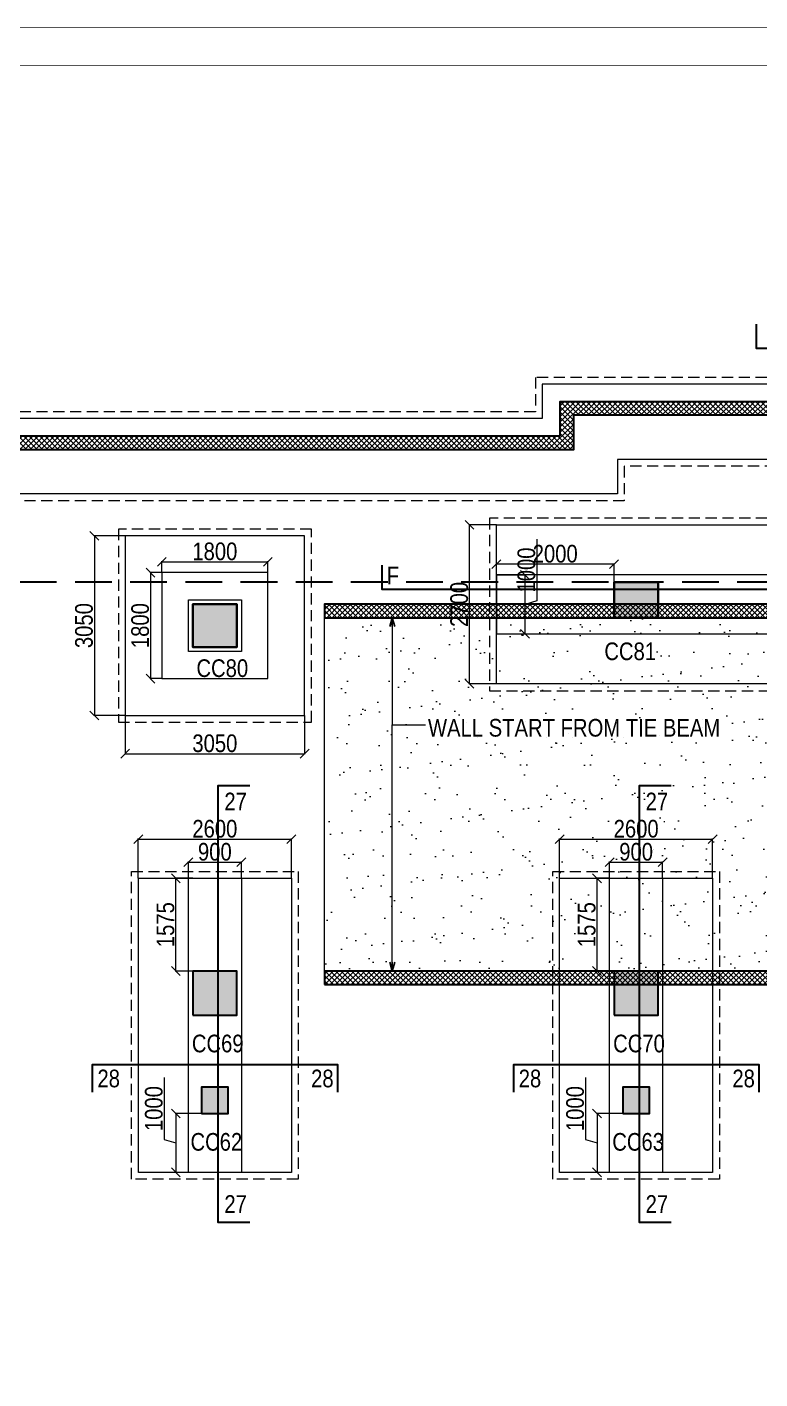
# Model space of a CAD drawing. Header units: millimetres. Extents: x 1112055 to 3390982, y -148532 to 766891.
# Drawn here: x 2008556 to 2021008, y 707830 to 730786 of the extents above; entities that cross this region are included whole.
import ezdxf

# ---------------------------------------------------------------- set-up
doc = ezdxf.new("R2010")
doc.units = ezdxf.units.MM
doc.header["$PDMODE"] = 35
doc.header["$PDSIZE"] = -25
doc.linetypes.add('DASHED2', pattern=[0.375, 0.25, -0.125])
doc.linetypes.add('Hidden', pattern=[9.525, 6.35, -3.175])
for name, color, linetype, lineweight in [('B COL. NO.', 3, 'Continuous', 20), ('B FINAL COLUMN', 1, 'Continuous', 30), ('B FOOTING', 49, 'Continuous', 20), ('B FOOTING DIM', 234, 'Continuous', 9), ('B HATCH', 250, 'Continuous', 0), ('B P.C.C', 251, 'Continuous', 0), ('B TITLE BLOCK', 250, 'Continuous', 0), ('EXCAVATION LINE', 236, 'Continuous', 30)]:
    doc.layers.add(name, color=color, linetype=linetype, lineweight=lineweight)
doc.layers.add('B Pedestal', color=7, linetype='Continuous', lineweight=9, true_color=0x5c8948)
doc.layers.add('B-COL HT', color=7, linetype='Continuous', lineweight=0, true_color=0x4e4f45)
doc.styles.add('ARIAL', font='arial.ttf')
doc.styles.add('SWINC', font='swissc.ttf')
doc.dimstyles.new('BHOOMI', dxfattribs={"dimtxt": 230, "dimasz": 150, "dimexe": 10, "dimexo": 0, "dimgap": 25, "dimtad": 1, "dimdec": 0, "dimzin": 0, "dimdsep": 46, "dimtxsty": 'SWINC', "dimblk": 'OBLIQUE', "dimcen": 0.09, "dimclrd": 250, "dimclre": 250, "dimclrt": 256, "dimaunit": 1, "dimadec": 3, "dimazin": 0, "dimtfac": 1, "dimtdec": 0, "dimtofl": 0, "dimtmove": 1, "dimatfit": 3, "dimfxl": 100, "dimtolj": 1, "dimtzin": 0, "dimlwd": 9, "dimlwe": 5, "dimarcsym": 0})
doc.dimstyles.new('DIM 1', dxfattribs={"dimscale": 0, "dimtxt": 230, "dimasz": 150, "dimexe": 0.18, "dimexo": 0.0625, "dimgap": 0.5, "dimtad": 1, "dimdec": 0, "dimzin": 0, "dimdsep": 46, "dimtxsty": 'ARIAL', "dimblk": 'OBLIQUE', "dimcen": 6, "dimse1": 1, "dimse2": 1, "dimclrd": 256, "dimclrt": 256, "dimadec": 0, "dimazin": 2, "dimtfac": 0.75, "dimtdec": 0, "dimtix": 1, "dimtofl": 0, "dimtmove": 1, "dimatfit": 3, "dimldrblk": 'OPEN30', "dimfxl": 0.18, "dimfrac": 1, "dimtolj": 1, "dimtzin": 0, "dimlwd": -1, "dimarcsym": 0})
pattern_1 = [(45, (163082.47, 205286.05), (-44.9012806, 44.9012806), []), (135, (163082.47, 205286.05), (-44.9012806, -44.9012806), [])]

# ---------------------------------------------------------------- blocks, each defined once
blk = doc.blocks.new('_Oblique')
at = {"color": 0, "linetype": 'ByBlock', "lineweight": -2}
blk.add_line((-0.5, -0.5), (0.5, 0.5), dxfattribs=at)
blk = doc.blocks.new('*D2886')
at = {"layer": 'B FOOTING DIM', "color": 250, "lineweight": 5, "ltscale": 0.5, "transparency": 16777216}
for p, q in [((2016529, 721482), (2016529, 721676)), ((2018529, 721666), (2016529, 721666)), ((2018529, 721357), (2018529, 721676))]:
    blk.add_line(p, q, dxfattribs=at)
at = {"layer": 'Defpoints', "color": 0, "transparency": 16777216}
for p in [(2016529, 721666), (2016529, 721482), (2018529, 721357)]:
    blk.add_point(p, dxfattribs=at)
at = {"layer": 'B FOOTING DIM', "color": 250, "lineweight": 5, "transparency": 16777216, "xscale": 150, "yscale": 150, "zscale": 150, "rotation": 180}
blk.add_blockref('_Oblique', (2016529, 721666), dxfattribs=at)
at = {"layer": 'B FOOTING DIM', "color": 250, "lineweight": 5, "transparency": 16777216, "xscale": 150, "yscale": 150, "zscale": 150}
blk.add_blockref('_Oblique', (2018529, 721666), dxfattribs=at)
at = {"layer": 'B FOOTING DIM', "transparency": 16777216, "insert": (2017529, 721841), "char_height": 300, "attachment_point": 5, "style": 'SWINC'}
blk.add_mtext('\\A1;2000', dxfattribs=at)
blk = doc.blocks.new('*D2887')
at = {"layer": 'B FOOTING DIM', "color": 250, "lineweight": 5, "ltscale": 0.5, "transparency": 16777216}
for p, q in [((2016529, 722332), (2016064, 722332)), ((2016074, 719632), (2016074, 722332)), ((2016529, 719632), (2016064, 719632))]:
    blk.add_line(p, q, dxfattribs=at)
at = {"layer": 'Defpoints', "color": 0, "transparency": 16777216}
for p in [(2016074, 722332), (2016529, 722332), (2016529, 719632)]:
    blk.add_point(p, dxfattribs=at)
at = {"layer": 'B FOOTING DIM', "color": 250, "lineweight": 5, "transparency": 16777216, "xscale": 150, "yscale": 150, "zscale": 150}
for p, rotation in [((2016074, 722332), 90), ((2016074, 719632), 270)]:
    blk.add_blockref('_Oblique', p, dxfattribs=dict(at, rotation=rotation))
at = {"layer": 'B FOOTING DIM', "transparency": 16777216, "insert": (2015899, 720982), "char_height": 300, "attachment_point": 5, "rotation": 90, "style": 'SWINC'}
blk.add_mtext('\\A1;2700', dxfattribs=at)
blk = doc.blocks.new('*D2888')
at = {"layer": 'B FOOTING DIM', "color": 250, "lineweight": 5, "ltscale": 0.5, "transparency": 16777216}
for p, q in [((2017215, 722091), (2017215, 721041)), ((2016529, 721482), (2017027, 721482)), ((2017017, 720482), (2017017, 721482)), ((2017215, 721041), (2017017, 720982)), ((2016529, 720482), (2017027, 720482))]:
    blk.add_line(p, q, dxfattribs=at)
at = {"layer": 'Defpoints', "color": 0, "transparency": 16777216}
for p in [(2016529, 721482), (2017017, 721482), (2016529, 720482)]:
    blk.add_point(p, dxfattribs=at)
at = {"layer": 'B FOOTING DIM', "color": 250, "lineweight": 5, "transparency": 16777216, "xscale": 150, "yscale": 150, "zscale": 150}
for p, rotation in [((2017017, 721482), 90), ((2017017, 720482), 270)]:
    blk.add_blockref('_Oblique', p, dxfattribs=dict(at, rotation=rotation))
at = {"layer": 'B FOOTING DIM', "transparency": 16777216, "insert": (2017040, 721566), "char_height": 300, "attachment_point": 5, "rotation": 90, "style": 'SWINC'}
blk.add_mtext('\\A1;1000', dxfattribs=at)
blk = doc.blocks.new('*D3007')
at = {"layer": 'B FOOTING DIM', "color": 250, "lineweight": 5, "ltscale": 0.5, "transparency": 16777216}
for p, q in [((2010222, 722147), (2009690, 722147)), ((2009700, 722147), (2009700, 719097)), ((2010222, 719097), (2009690, 719097))]:
    blk.add_line(p, q, dxfattribs=at)
at = {"layer": 'Defpoints', "color": 0, "transparency": 16777216}
for p in [(2010222, 722147), (2009700, 719097), (2010222, 719097)]:
    blk.add_point(p, dxfattribs=at)
at = {"layer": 'B FOOTING DIM', "color": 250, "lineweight": 5, "transparency": 16777216, "xscale": 150, "yscale": 150, "zscale": 150}
for p, rotation in [((2009700, 722147), 90), ((2009700, 719097), 270)]:
    blk.add_blockref('_Oblique', p, dxfattribs=dict(at, rotation=rotation))
at = {"layer": 'B FOOTING DIM', "transparency": 16777216, "insert": (2009525, 720622), "char_height": 300, "attachment_point": 5, "rotation": 90, "style": 'SWINC'}
blk.add_mtext('\\A1;3050', dxfattribs=at)
blk = doc.blocks.new('*D3008')
at = {"layer": 'B FOOTING DIM', "color": 250, "lineweight": 5, "ltscale": 0.5, "transparency": 16777216}
for p, q in [((2010222, 719097), (2010222, 718437)), ((2013272, 719097), (2013272, 718437)), ((2010222, 718447), (2013272, 718447))]:
    blk.add_line(p, q, dxfattribs=at)
at = {"layer": 'Defpoints', "color": 0, "transparency": 16777216}
for p in [(2010222, 719097), (2013272, 719097), (2013272, 718447)]:
    blk.add_point(p, dxfattribs=at)
at = {"layer": 'B FOOTING DIM', "color": 250, "lineweight": 5, "transparency": 16777216, "xscale": 150, "yscale": 150, "zscale": 150, "rotation": 180}
blk.add_blockref('_Oblique', (2010222, 718447), dxfattribs=at)
at = {"layer": 'B FOOTING DIM', "color": 250, "lineweight": 5, "transparency": 16777216, "xscale": 150, "yscale": 150, "zscale": 150}
blk.add_blockref('_Oblique', (2013272, 718447), dxfattribs=at)
at = {"layer": 'B FOOTING DIM', "transparency": 16777216, "insert": (2011747, 718622), "char_height": 300, "attachment_point": 5, "style": 'SWINC'}
blk.add_mtext('\\A1;3050', dxfattribs=at)
blk = doc.blocks.new('*D3009')
at = {"layer": 'B FOOTING DIM', "color": 250, "lineweight": 5, "ltscale": 0.5, "transparency": 16777216}
for p, q in [((2010847, 721522), (2010847, 721716)), ((2010847, 721706), (2012647, 721706)), ((2012647, 721522), (2012647, 721716))]:
    blk.add_line(p, q, dxfattribs=at)
at = {"layer": 'Defpoints', "color": 0, "transparency": 16777216}
for p in [(2010847, 721522), (2012647, 721706), (2012647, 721522)]:
    blk.add_point(p, dxfattribs=at)
at = {"layer": 'B FOOTING DIM', "color": 250, "lineweight": 5, "transparency": 16777216, "xscale": 150, "yscale": 150, "zscale": 150, "rotation": 180}
blk.add_blockref('_Oblique', (2010847, 721706), dxfattribs=at)
at = {"layer": 'B FOOTING DIM', "color": 250, "lineweight": 5, "transparency": 16777216, "xscale": 150, "yscale": 150, "zscale": 150}
blk.add_blockref('_Oblique', (2012647, 721706), dxfattribs=at)
at = {"layer": 'B FOOTING DIM', "transparency": 16777216, "insert": (2011747, 721881), "char_height": 300, "attachment_point": 5, "style": 'SWINC'}
blk.add_mtext('\\A1;1800', dxfattribs=at)
blk = doc.blocks.new('*D3010')
at = {"layer": 'B FOOTING DIM', "color": 250, "lineweight": 5, "ltscale": 0.5, "transparency": 16777216}
for p, q in [((2010847, 721522), (2010644, 721522)), ((2010654, 721522), (2010654, 719722)), ((2010847, 719722), (2010644, 719722))]:
    blk.add_line(p, q, dxfattribs=at)
at = {"layer": 'Defpoints', "color": 0, "transparency": 16777216}
for p in [(2010847, 721522), (2010654, 719722), (2010847, 719722)]:
    blk.add_point(p, dxfattribs=at)
at = {"layer": 'B FOOTING DIM', "color": 250, "lineweight": 5, "transparency": 16777216, "xscale": 150, "yscale": 150, "zscale": 150}
for p, rotation in [((2010654, 721522), 90), ((2010654, 719722), 270)]:
    blk.add_blockref('_Oblique', p, dxfattribs=dict(at, rotation=rotation))
at = {"layer": 'B FOOTING DIM', "transparency": 16777216, "insert": (2010479, 720622), "char_height": 300, "attachment_point": 5, "rotation": 90, "style": 'SWINC'}
blk.add_mtext('\\A1;1800', dxfattribs=at)
blk = doc.blocks.new('*D3069')
at = {"layer": 'B FOOTING DIM', "color": 250, "lineweight": 5, "ltscale": 0.5, "transparency": 16777216}
for p, q in [((2011372, 716332), (2011074, 716332)), ((2011084, 714757), (2011084, 716332)), ((2011372, 714757), (2011074, 714757))]:
    blk.add_line(p, q, dxfattribs=at)
at = {"layer": 'Defpoints', "color": 0, "transparency": 16777216}
for p in [(2011084, 716332), (2011372, 716332), (2011372, 714757)]:
    blk.add_point(p, dxfattribs=at)
at = {"layer": 'B FOOTING DIM', "color": 250, "lineweight": 5, "transparency": 16777216, "xscale": 150, "yscale": 150, "zscale": 150}
for p, rotation in [((2011084, 716332), 90), ((2011084, 714757), 270)]:
    blk.add_blockref('_Oblique', p, dxfattribs=dict(at, rotation=rotation))
at = {"layer": 'B FOOTING DIM', "transparency": 16777216, "insert": (2010909, 715544), "char_height": 300, "attachment_point": 5, "rotation": 90, "style": 'SWINC'}
blk.add_mtext('\\A1;1575', dxfattribs=at)
blk = doc.blocks.new('*D2503')
at = {"layer": 'B FOOTING DIM', "color": 250, "lineweight": 5, "ltscale": 0.5, "transparency": 16777216}
for p, q in [((2010886, 712946), (2010886, 711896)), ((2011597, 712337), (2011074, 712337)), ((2011084, 712337), (2011084, 711337)), ((2010886, 711896), (2011084, 711837)), ((2011597, 711337), (2011074, 711337))]:
    blk.add_line(p, q, dxfattribs=at)
at = {"layer": 'Defpoints', "color": 0, "transparency": 16777216}
for p in [(2011597, 712337), (2011084, 711337), (2011597, 711337)]:
    blk.add_point(p, dxfattribs=at)
at = {"layer": 'B FOOTING DIM', "color": 250, "lineweight": 5, "transparency": 16777216, "xscale": 150, "yscale": 150, "zscale": 150}
for p, rotation in [((2011084, 712337), 90), ((2011084, 711337), 270)]:
    blk.add_blockref('_Oblique', p, dxfattribs=dict(at, rotation=rotation))
at = {"layer": 'B FOOTING DIM', "transparency": 16777216, "insert": (2010711, 712421), "char_height": 300, "attachment_point": 5, "rotation": 90, "style": 'SWINC'}
blk.add_mtext('\\A1;1000', dxfattribs=at)
blk = doc.blocks.new('*D2504')
at = {"layer": 'B FOOTING DIM', "color": 250, "lineweight": 5, "ltscale": 0.5, "transparency": 16777216}
for p, q in [((2011297, 716332), (2011297, 716615)), ((2011297, 716605), (2012197, 716605)), ((2012197, 716332), (2012197, 716615))]:
    blk.add_line(p, q, dxfattribs=at)
at = {"layer": 'Defpoints', "color": 0, "transparency": 16777216}
for p in [(2012197, 716605), (2011297, 716332), (2012197, 716332)]:
    blk.add_point(p, dxfattribs=at)
at = {"layer": 'B FOOTING DIM', "color": 250, "lineweight": 5, "transparency": 16777216, "xscale": 150, "yscale": 150, "zscale": 150, "rotation": 180}
blk.add_blockref('_Oblique', (2011297, 716605), dxfattribs=at)
at = {"layer": 'B FOOTING DIM', "color": 250, "lineweight": 5, "transparency": 16777216, "xscale": 150, "yscale": 150, "zscale": 150}
blk.add_blockref('_Oblique', (2012197, 716605), dxfattribs=at)
at = {"layer": 'B FOOTING DIM', "transparency": 16777216, "insert": (2011747, 716780), "char_height": 300, "attachment_point": 5, "style": 'SWINC'}
blk.add_mtext('\\A1;900', dxfattribs=at)
blk = doc.blocks.new('*D2505')
at = {"layer": 'B FOOTING DIM', "color": 250, "lineweight": 5, "ltscale": 0.5, "transparency": 16777216}
for p, q in [((2010447, 716332), (2010447, 717006)), ((2010447, 716996), (2013047, 716996)), ((2013047, 716332), (2013047, 717006))]:
    blk.add_line(p, q, dxfattribs=at)
at = {"layer": 'Defpoints', "color": 0, "transparency": 16777216}
for p in [(2013047, 716996), (2010447, 716332), (2013047, 716332)]:
    blk.add_point(p, dxfattribs=at)
at = {"layer": 'B FOOTING DIM', "color": 250, "lineweight": 5, "transparency": 16777216, "xscale": 150, "yscale": 150, "zscale": 150, "rotation": 180}
blk.add_blockref('_Oblique', (2010447, 716996), dxfattribs=at)
at = {"layer": 'B FOOTING DIM', "color": 250, "lineweight": 5, "transparency": 16777216, "xscale": 150, "yscale": 150, "zscale": 150}
blk.add_blockref('_Oblique', (2013047, 716996), dxfattribs=at)
at = {"layer": 'B FOOTING DIM', "transparency": 16777216, "insert": (2011747, 717171), "char_height": 300, "attachment_point": 5, "style": 'SWINC'}
blk.add_mtext('\\A1;2600', dxfattribs=at)
blk = doc.blocks.new('*D2506')
at = {"layer": 'B FOOTING DIM', "color": 250, "lineweight": 5, "ltscale": 0.5, "transparency": 16777216}
for p, q in [((2018454, 716332), (2018230, 716332)), ((2018240, 714757), (2018240, 716332)), ((2018529, 714757), (2018230, 714757))]:
    blk.add_line(p, q, dxfattribs=at)
at = {"layer": 'Defpoints', "color": 0, "transparency": 16777216}
for p in [(2018240, 716332), (2018454, 716332), (2018529, 714757)]:
    blk.add_point(p, dxfattribs=at)
at = {"layer": 'B FOOTING DIM', "color": 250, "lineweight": 5, "transparency": 16777216, "xscale": 150, "yscale": 150, "zscale": 150}
for p, rotation in [((2018240, 716332), 90), ((2018240, 714757), 270)]:
    blk.add_blockref('_Oblique', p, dxfattribs=dict(at, rotation=rotation))
at = {"layer": 'B FOOTING DIM', "transparency": 16777216, "insert": (2018065, 715544), "char_height": 300, "attachment_point": 5, "rotation": 90, "style": 'SWINC'}
blk.add_mtext('\\A1;1575', dxfattribs=at)
blk = doc.blocks.new('*D2507')
at = {"layer": 'B FOOTING DIM', "color": 250, "lineweight": 5, "ltscale": 0.5, "transparency": 16777216}
for p, q in [((2018043, 712946), (2018043, 711896)), ((2018754, 712337), (2018230, 712337)), ((2018240, 712337), (2018240, 711337)), ((2018043, 711896), (2018240, 711837)), ((2018454, 711337), (2018230, 711337))]:
    blk.add_line(p, q, dxfattribs=at)
at = {"layer": 'Defpoints', "color": 0, "transparency": 16777216}
for p in [(2018754, 712337), (2018240, 711337), (2018454, 711337)]:
    blk.add_point(p, dxfattribs=at)
at = {"layer": 'B FOOTING DIM', "color": 250, "lineweight": 5, "transparency": 16777216, "xscale": 150, "yscale": 150, "zscale": 150}
for p, rotation in [((2018240, 712337), 90), ((2018240, 711337), 270)]:
    blk.add_blockref('_Oblique', p, dxfattribs=dict(at, rotation=rotation))
at = {"layer": 'B FOOTING DIM', "transparency": 16777216, "insert": (2017868, 712421), "char_height": 300, "attachment_point": 5, "rotation": 90, "style": 'SWINC'}
blk.add_mtext('\\A1;1000', dxfattribs=at)
blk = doc.blocks.new('*D2508')
at = {"layer": 'B FOOTING DIM', "color": 250, "lineweight": 5, "ltscale": 0.5, "transparency": 16777216}
for p, q in [((2018454, 716332), (2018454, 716615)), ((2018454, 716605), (2019354, 716605)), ((2019354, 716332), (2019354, 716615))]:
    blk.add_line(p, q, dxfattribs=at)
at = {"layer": 'Defpoints', "color": 0, "transparency": 16777216}
for p in [(2019354, 716605), (2018454, 716332), (2019354, 716332)]:
    blk.add_point(p, dxfattribs=at)
at = {"layer": 'B FOOTING DIM', "color": 250, "lineweight": 5, "transparency": 16777216, "xscale": 150, "yscale": 150, "zscale": 150, "rotation": 180}
blk.add_blockref('_Oblique', (2018454, 716605), dxfattribs=at)
at = {"layer": 'B FOOTING DIM', "color": 250, "lineweight": 5, "transparency": 16777216, "xscale": 150, "yscale": 150, "zscale": 150}
blk.add_blockref('_Oblique', (2019354, 716605), dxfattribs=at)
at = {"layer": 'B FOOTING DIM', "transparency": 16777216, "insert": (2018904, 716780), "char_height": 300, "attachment_point": 5, "style": 'SWINC'}
blk.add_mtext('\\A1;900', dxfattribs=at)
blk = doc.blocks.new('*D2509')
at = {"layer": 'B FOOTING DIM', "color": 250, "lineweight": 5, "ltscale": 0.5, "transparency": 16777216}
for p, q in [((2017604, 716332), (2017604, 717006)), ((2017604, 716996), (2020204, 716996)), ((2020204, 716332), (2020204, 717006))]:
    blk.add_line(p, q, dxfattribs=at)
at = {"layer": 'Defpoints', "color": 0, "transparency": 16777216}
for p in [(2020204, 716996), (2017604, 716332), (2020204, 716332)]:
    blk.add_point(p, dxfattribs=at)
at = {"layer": 'B FOOTING DIM', "color": 250, "lineweight": 5, "transparency": 16777216, "xscale": 150, "yscale": 150, "zscale": 150, "rotation": 180}
blk.add_blockref('_Oblique', (2017604, 716996), dxfattribs=at)
at = {"layer": 'B FOOTING DIM', "color": 250, "lineweight": 5, "transparency": 16777216, "xscale": 150, "yscale": 150, "zscale": 150}
blk.add_blockref('_Oblique', (2020204, 716996), dxfattribs=at)
at = {"layer": 'B FOOTING DIM', "transparency": 16777216, "insert": (2018904, 717171), "char_height": 300, "attachment_point": 5, "style": 'SWINC'}
blk.add_mtext('\\A1;2600', dxfattribs=at)
blk = doc.blocks.new('_Open30')
at = {"color": 0, "linetype": 'ByBlock', "lineweight": -2}
for p, q in [((-1, 0.27), (0, 0)), ((0, 0), (-1, -0.27)), ((0, 0), (-1, 0))]:
    blk.add_line(p, q, dxfattribs=at)

msp = doc.modelspace()

# ---------------------------------------------------------------- hatches: boundary and pattern name
at = {"layer": 'B HATCH', "lineweight": 0}
h = msp.add_hatch(dxfattribs=at)
h.set_pattern_fill('ANSI37', color=250, scale=20, style=0)
h.set_pattern_definition([(45, (271573.584, 205286.05), (-44.9012806, 44.9012806), []), (135, (271573.584, 205286.05), (-44.9012806, -44.9012806), [])])
h.paths.add_polyline_path([(2048204.1, 723875.9), (2048204.1, 727418.8), (2041029.1, 727292.9), (2041029.1, 723876.1)], flags=16)
h.paths.add_polyline_path([(2022340.1, 724422.7), (2027289.1, 724422.7), (2027289.1, 727051.5), (2022340.1, 726964.7)], flags=16)
h.paths.add_polyline_path([(2029179.1, 727085), (2029629.1, 727092.9), (2029629.1, 723875.7), (2029179.1, 723875.7)], flags=16)
h.paths.add_polyline_path([(1985114.1, 723607.5), (1985114.1, 614861.9), (2035574.1, 614861.9), (2035574.1, 654741.9), (2048204.1, 654741.9), (2048204.1, 723645.9), (2029165.7, 723646.5), (2029165.7, 720986.9), (2028949.1, 720986.9), (2028949.1, 727080.9), (2027519.1, 727055.8), (2027519.1, 720986.9), (2027289.1, 720986.9), (2027289.1, 724192.7), (2017838.1, 724192.7), (2017838.1, 723607.5)], flags=16)
h.paths.add_polyline_path([(2040803.8, 727289), (2040803.8, 723876.1), (2033374.1, 723876.4), (2033374.1, 727158.6)], flags=16)
h.paths.add_polyline_path([(2029859.1, 723876.5), (2029859.1, 727096.9), (2033144.1, 727154.5), (2033144.1, 723876.4)], flags=16)
h.paths.add_polyline_path([(2017608.1, 723837.5), (1984884.1, 723837.5), (1984884.1, 614631.9), (2035804.1, 614631.9), (2035804.1, 654511.9), (2048434.1, 654511.9), (2048434.1, 727652.9), (2022110.1, 727190.9), (2022110.1, 724422.7), (2017608.1, 724422.7)])
at = {"layer": 'B HATCH'}
h = msp.add_hatch(dxfattribs=at)
h.set_pattern_fill('ANSI37', color=250, scale=20, style=0)
h.set_pattern_definition(pattern_1)
h.paths.add_polyline_path([(2013609.1, 720756.9), (2025760.8, 720756.9), (2025760.8, 720986.9), (2013609.1, 720986.9)])
h = msp.add_hatch(dxfattribs=at)
h.set_pattern_fill('ANSI37', color=250, scale=20, style=0)
h.set_pattern_definition(pattern_1)
h.paths.add_polyline_path([(2013609.1, 714526.9), (2025685.8, 714526.9), (2025685.8, 714756.9), (2013609.1, 714756.9)])
at = {"layer": 'B-COL HT', "lineweight": 0}
h = msp.add_hatch(color=250, dxfattribs=at)
h.dxf.hatch_style = 1
h.paths.add_polyline_path([(2018529.1, 720756.9), (2019279.1, 720756.9), (2019279.1, 721356.9), (2018529.1, 721356.9)])
h = msp.add_hatch(color=250, dxfattribs=at)
h.dxf.hatch_style = 1
h.paths.add_polyline_path([(2011372.5, 720256.9), (2012122.5, 720256.9), (2012122.5, 720986.9), (2011372.5, 720986.9)])
h = msp.add_hatch(color=250, dxfattribs=at)
h.dxf.hatch_style = 1
h.paths.add_polyline_path([(2011372.5, 714006.9), (2012122.5, 714006.9), (2012122.5, 714756.9), (2011372.5, 714756.9)])
h = msp.add_hatch(color=250, dxfattribs=at)
h.dxf.hatch_style = 1
h.paths.add_polyline_path([(2018529.1, 714006.9), (2019279.1, 714006.9), (2019279.1, 714756.9), (2018529.1, 714756.9)])
h = msp.add_hatch(color=250, dxfattribs=at)
h.dxf.hatch_style = 1
h.paths.add_polyline_path([(2011522.4, 712336.9), (2011972.4, 712336.9), (2011972.4, 712786.9), (2011522.4, 712786.9)])
h = msp.add_hatch(color=250, dxfattribs=at)
h.dxf.hatch_style = 1
h.paths.add_polyline_path([(2011522.5, 712336.9), (2011972.5, 712336.9), (2011972.5, 712786.9), (2011522.5, 712786.9)])
h = msp.add_hatch(color=250, dxfattribs=at)
h.dxf.hatch_style = 1
h.paths.add_polyline_path([(2018679.1, 712336.9), (2019129.1, 712336.9), (2019129.1, 712786.9), (2018679.1, 712786.9)])
h = msp.add_hatch(color=250, dxfattribs=at)
h.dxf.hatch_style = 1
h.paths.add_polyline_path([(2018679.1, 712336.9), (2019129.1, 712336.9), (2019129.1, 712786.9), (2018679.1, 712786.9)])
at = {"layer": 'EXCAVATION LINE', "lineweight": 0}
h = msp.add_hatch(dxfattribs=at)
h.set_pattern_fill('AR-SAND', color=250, scale=15)
h.set_pattern_definition([(37.5, (-97526.5, 346400), (-24.00047, 734.11986), [0, -579.12, 0, -647.7, 0, -619.125]), (7.5, (-97526.5, 346400), (674.28492, 1075.23765), [0, -312.42, 0, -521.97, 0, -200.025]), (327.5, (-97995.1, 346400), (1186.48856, 2.15578), [0, -190.5, 0, -685.8, 0, -895.35]), (317.5, (-97995.1, 346400), (1145.3347, 334.394), [0, -95.25, 0, -449.58, 0, -514.35])])
h.paths.add_polyline_path([(2013609.1, 720756.9), (2033287.5, 720756.9), (2033287.5, 714756.9), (2013609.1, 714756.9)])

# ---------------------------------------------------------------- linework, layer by layer
at = {"color": 6, "lineweight": 30}
for points in [[(2020944.8, 725742), (2020944.8, 725332.7), (2049565.8, 725332.7), (2049565.8, 725742)], [(2014584.3, 721650), (2014584.3, 721240.8), (2036167.6, 721240.8), (2036167.6, 721650)], [(2012340.2, 717900), (2011800.2, 717900), (2011800.2, 710495), (2012340.2, 710495)], [(2019496.8, 717900), (2018956.8, 717900), (2018956.8, 710495), (2019496.8, 710495)], [(2009670.2, 712700), (2009670.2, 713170), (2013831.2, 713170), (2013831.2, 712700)], [(2016826.8, 712700), (2016826.8, 713170), (2020987.9, 713170), (2020987.9, 712700)]]:
    msp.add_lwpolyline(points, dxfattribs=at)
at = {"color": 16, "linetype": 'DASHED2', "lineweight": 30, "ltscale": 2500}
msp.add_lwpolyline([(1996084.1, 679511.9), (2048434.1, 679511.9), (2048434.1, 721356.9), (1996084.1, 721356.9)], close=True, dxfattribs=at)
at = {"layer": 'B FINAL COLUMN', "color": 16, "lineweight": 30}
msp.add_lwpolyline([(2017608.1, 723837.5), (1984884.1, 723837.5), (1984884.1, 614631.9), (2035804.1, 614631.9), (2035804.1, 654511.9), (2048434.1, 654511.9), (2048434.1, 727652.9), (2022110.1, 727190.9), (2022110.1, 724422.7), (2017608.1, 724422.7), (2017608.1, 723837.5)], dxfattribs=at)
msp.add_lwpolyline([(1985114.1, 614861.9), (2035574.1, 614861.9), (2035574.1, 654741.9), (2048204.1, 654741.9), (2048204.1, 723645.9), (2029165.7, 723646.5), (2029165.7, 720986.9), (2028949.1, 720986.9), (2028949.1, 727080.9), (2027519.1, 727055.8), (2027519.1, 720986.9), (2027289.1, 720986.9), (2027289.1, 724192.7), (2017838.1, 724192.7), (2017838.1, 723607.5), (1985114.1, 723607.5)], close=True, dxfattribs=at)
at = {"layer": 'B FINAL COLUMN', "color": 5}
for points in [[(2018529.1, 720756.9), (2019279.1, 720756.9), (2019279.1, 721356.9), (2018529.1, 721356.9)], [(2011372.5, 720256.9), (2012122.5, 720256.9), (2012122.5, 720986.9), (2011372.5, 720986.9)]]:
    msp.add_lwpolyline(points, close=True, dxfattribs=at)
at = {"layer": 'B FINAL COLUMN'}
for points in [[(2018529.1, 721356.9), (2019279.1, 721356.9), (2019279.1, 720756.9), (2018529.1, 720756.9)], [(2011372.5, 720986.9), (2012122.5, 720986.9), (2012122.5, 720256.9), (2011372.5, 720256.9)], [(2011372.5, 714006.9), (2012122.5, 714006.9), (2012122.5, 714756.9), (2011372.5, 714756.9)], [(2018529.1, 714006.9), (2019279.1, 714006.9), (2019279.1, 714756.9), (2018529.1, 714756.9)]]:
    msp.add_lwpolyline(points, close=True, dxfattribs=at)
at = {"layer": 'B FINAL COLUMN', "color": 4, "lineweight": 30}
for points in [[(2013609.1, 720756.9), (2025760.8, 720756.9), (2025760.8, 720986.9), (2013609.1, 720986.9)], [(2013609.1, 714526.9), (2025685.8, 714526.9), (2025685.8, 714756.9), (2013609.1, 714756.9)]]:
    msp.add_lwpolyline(points, close=True, dxfattribs=at)
at = {"layer": 'B FINAL COLUMN', "color": 1}
for points in [[(2011522.4, 712336.9), (2011972.4, 712336.9), (2011972.4, 712786.9), (2011522.4, 712786.9)], [(2018679.1, 712336.9), (2019129.1, 712336.9), (2019129.1, 712786.9), (2018679.1, 712786.9)]]:
    msp.add_lwpolyline(points, close=True, dxfattribs=at)
at = {"layer": 'B FINAL COLUMN', "color": 4}
for points in [[(2011522.5, 712336.9), (2011972.5, 712336.9), (2011972.5, 712786.9), (2011522.5, 712786.9)], [(2018679.1, 712336.9), (2019129.1, 712336.9), (2019129.1, 712786.9), (2018679.1, 712786.9)]]:
    msp.add_lwpolyline(points, close=True, dxfattribs=at)
at = {"layer": 'B FOOTING'}
for points in [[(2048734.1, 722256.9), (2048734.1, 727958.2), (2021810.1, 727485.7), (2021810.1, 724722.7), (2017308.1, 724722.7), (2017308.1, 724137.5), (1984584.1, 724137.5), (1984584.1, 721912)], [(2026539.1, 722331.9), (2026539.1, 723442.7), (2018588.1, 723442.7), (2018588.1, 722857.5), (1985864.1, 722857.5), (1985864.1, 721912)]]:
    msp.add_lwpolyline(points, dxfattribs=at)
for points in [[(2016529.1, 722331.9), (2035017.5, 722331.9), (2035017.5, 719631.9), (2016529.1, 719631.9)], [(2010222.5, 719096.9), (2013272.5, 719096.9), (2013272.5, 722146.9), (2010222.5, 722146.9)], [(2010847.5, 719721.9), (2012647.5, 719721.9), (2012647.5, 721521.9), (2010847.5, 721521.9)], [(2010447.5, 716331.9), (2013047.5, 716331.9), (2013047.5, 711336.9), (2010447.5, 711336.9)], [(2017604.1, 716331.9), (2020204.1, 716331.9), (2020204.1, 711336.9), (2017604.1, 711336.9)]]:
    msp.add_lwpolyline(points, close=True, dxfattribs=at)
at = {"layer": 'B P.C.C', "color": 250, "linetype": 'Hidden', "lineweight": 0, "ltscale": 30}
for points in [[(2048849.1, 722371.9), (2048849.1, 728075.3), (2021695.1, 727598.7), (2021695.1, 724837.7), (2017193.1, 724837.7), (2017193.1, 724252.5), (1984469.1, 724252.5), (1984469.1, 722027)], [(2026424.1, 722446.9), (2026424.1, 723327.7), (2018703.1, 723327.7), (2018703.1, 722742.5), (1985979.1, 722742.5), (1985979.1, 722027)]]:
    msp.add_lwpolyline(points, dxfattribs=at)
for points in [[(2032573.1, 715971.9), (2031552.5, 715971.9), (2031552.5, 715471.9), (2027401, 715471.9), (2027401, 716172.1), (2022699.4, 716172.1), (2022699.4, 711171.8), (2027401, 711171.8), (2027401, 714111.9), (2031552.5, 714111.9), (2031552.5, 712791.9), (2034732.5, 712791.9), (2034732.5, 715971.9), (2033932.5, 715971.9), (2033932.5, 719516.9), (2035132.5, 719516.9), (2035132.5, 722446.9), (2016414.1, 722446.9), (2016414.1, 719516.9), (2032573.1, 719516.9)], [(2010107.5, 718981.9), (2013387.5, 718981.9), (2013387.5, 722261.9), (2010107.5, 722261.9)], [(2010332.5, 716446.9), (2013162.5, 716446.9), (2013162.5, 711221.9), (2010332.5, 711221.9)], [(2017489.1, 716446.9), (2020319.1, 716446.9), (2020319.1, 711221.9), (2017489.1, 711221.9)]]:
    msp.add_lwpolyline(points, close=True, dxfattribs=at)
at = {"layer": 'B Pedestal', "color": 87, "lineweight": 9}
for points in [[(2035017.5, 721481.9), (2016529.1, 721481.9), (2016529.1, 720481.9), (2035017.5, 720481.9)], [(2011297.5, 721061.9), (2012197.5, 721061.9), (2012197.5, 720181.9), (2011297.5, 720181.9)], [(2011297.5, 716331.9), (2012197.5, 716331.9), (2012197.5, 711336.9), (2011297.5, 711336.9)], [(2018454.1, 716331.9), (2019354.1, 716331.9), (2019354.1, 711336.9), (2018454.1, 711336.9)]]:
    msp.add_lwpolyline(points, close=True, dxfattribs=at)
at = {"layer": 'B TITLE BLOCK', "color": 1, "const_width": 8.39}
msp.add_lwpolyline([(1978206, 730781.9), (2075754.3, 730781.9), (2075754.3, 563109), (1978206, 563109)], close=True, dxfattribs=at)
at = {"layer": 'B TITLE BLOCK', "color": 250, "lineweight": 0, "const_width": 8.39}
msp.add_lwpolyline([(1978858.7, 730129.2), (2075101.6, 730129.2), (2075101.6, 563761.7), (1978858.7, 563761.7)], close=True, dxfattribs=at)
at = {"layer": 'EXCAVATION LINE', "color": 250, "lineweight": 0}
msp.add_line((2013609.1, 714756.9), (2013609.1, 720756.9), dxfattribs=at)

# ---------------------------------------------------------------- texts
at = {"color": 6, "lineweight": 30, "style": 'SWINC'}
for s, p in [('F', (2014666.7, 721322.9)), ('27', (2011908.6, 717485.4)), ('27', (2019065.3, 717485.4)), ('28', (2009752.6, 712782.1)), ('28', (2013382.6, 712782.1)), ('28', (2016909.2, 712782.1)), ('28', (2020539.2, 712782.1)), ('27', (2011908.6, 710650.4)), ('27', (2019065.3, 710650.4))]:
    msp.add_text(s, height=300, dxfattribs=at).set_placement(p)
at = {"layer": 'B COL. NO.', "style": 'SWINC'}
for s, p in [('CC81', (2018364.4, 720035.6)), ('CC80', (2011434.7, 719749.5)), ('WALL START FROM TIE BEAM', (2015367.7, 718737.2)), ('CC69', (2011356.9, 713375.9)), ('CC70', (2018513.6, 713375.9)), ('CC62', (2011333.4, 711705.9)), ('CC63', (2018498.7, 711705.9))]:
    msp.add_text(s, height=300, dxfattribs=at).set_placement(p)

# ---------------------------------------------------------------- dimensions: what is measured, and where the dimension line sits
at = {"layer": 'B FOOTING DIM', "color": 250, "ltscale": 0.5}
for base, p1, p2, picture, middle in [((2009699.5, 719096.9), (2010222.5, 722146.9), (2010222.5, 719096.9), '*D3007', (2009524.5, 720621.9)), ((2016073.6, 722331.9), (2016529.1, 719631.9), (2016529.1, 722331.9), '*D2887', (2015898.6, 720981.9)), ((2017017.4, 721481.9), (2016529.1, 720481.9), (2016529.1, 721481.9), '*D2888', (2017039.9, 721066.1)), ((2010653.6, 719721.9), (2010847.5, 721521.9), (2010847.5, 719721.9), '*D3010', (2010478.6, 720621.9)), ((2011083.8, 716331.9), (2011372.5, 714756.9), (2011372.5, 716331.9), '*D3069', (2010908.8, 715544.4)), ((2018240.4, 716331.9), (2018529.1, 714756.9), (2018454.1, 716331.9), '*D2506', (2018065.4, 715544.4)), ((2011083.8, 711336.9), (2011597.5, 712336.9), (2011597.5, 711336.9), '*D2503', (2010711.3, 711921.1)), ((2018240.4, 711336.9), (2018754.1, 712336.9), (2018454.1, 711336.9), '*D2507', (2017867.9, 711921.1))]:
    dim = msp.add_linear_dim(base=base, p1=p1, p2=p2, angle=90, dimstyle='BHOOMI', override={"dimtxt": 300, "dimlwd": 5}, dxfattribs=at)
    dim.commit()
    dim.dimension.update_dxf_attribs({"geometry": picture, "text_midpoint": middle})
for base, p1, p2, picture, middle in [((2012647.5, 721706.4), (2010847.5, 721521.9), (2012647.5, 721521.9), '*D3009', (2011747.5, 721881.4)), ((2016529.1, 721666.3), (2018529.1, 721356.9), (2016529.1, 721481.9), '*D2886', (2017529.1, 721841.3)), ((2013272.5, 718447.4), (2010222.5, 719096.9), (2013272.5, 719096.9), '*D3008', (2011747.5, 718622.4)), ((2013047.5, 716995.6), (2010447.5, 716331.9), (2013047.5, 716331.9), '*D2505', (2011747.5, 717170.6)), ((2020204.1, 716995.6), (2017604.1, 716331.9), (2020204.1, 716331.9), '*D2509', (2018904.1, 717170.6)), ((2012197.5, 716604.7), (2011297.5, 716331.9), (2012197.5, 716331.9), '*D2504', (2011747.5, 716779.7)), ((2019354.1, 716604.7), (2018454.1, 716331.9), (2019354.1, 716331.9), '*D2508', (2018904.1, 716779.7))]:
    dim = msp.add_linear_dim(base=base, p1=p1, p2=p2, dimstyle='BHOOMI', override={"dimtxt": 300, "dimlwd": 5}, dxfattribs=at)
    dim.commit()
    dim.dimension.update_dxf_attribs({"geometry": picture, "text_midpoint": middle})

# ---------------------------------------------------------------- leaders
at = {"layer": 'B COL. NO.'}
for points in [[(2014762, 720756.9), (2014762, 718937.3), (2015325.8, 718937.3)], [(2014762, 714756.9), (2014762, 718937.3), (2015325.8, 718937.3)]]:
    msp.add_leader(points, dimstyle='DIM 1', override={"dimscale": 1, "dimtad": 0, "dimtxsty": 'SWINC', "dimfxlon": 1, "dimlwd": 5, "dimarcsym": 2}, dxfattribs=at)

doc.saveas('drawing.dxf')
